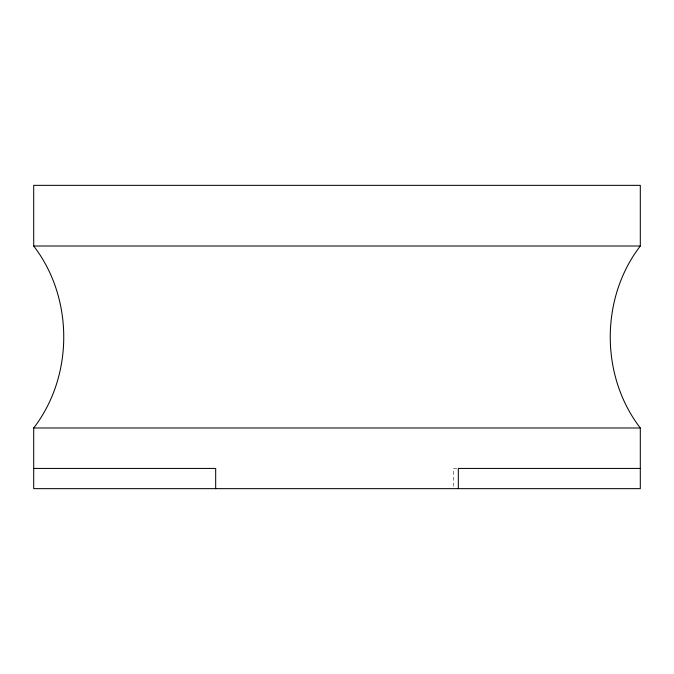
<?xml version="1.0" encoding="UTF-8"?>
<svg xmlns="http://www.w3.org/2000/svg" width="674" height="674" viewBox="0 0 674 674"><rect width="100%" height="100%" fill="white"/><g stroke="black" fill="none" stroke-linecap="round" stroke-linejoin="round"><path stroke-width="0.51" stroke-dasharray="3.37 2.53" d="M456.862 468.43L453.712 468.43L453.712 486.628"/><path stroke-width="1.01" d="M33.7 427.99C73.761 375.907 73.761 298.093 33.7 246.01L33.7 185.35L640.3 185.35L640.3 246.01C600.239 298.093 600.239 375.907 640.3 427.99L640.3 488.65L33.7 488.65L33.7 427.99L640.3 427.99M33.7 246.01L640.3 246.01M33.7 468.43L215.68 468.43L215.68 488.65M640.3 468.43L458.32 468.43L458.32 488.65"/></g></svg>
